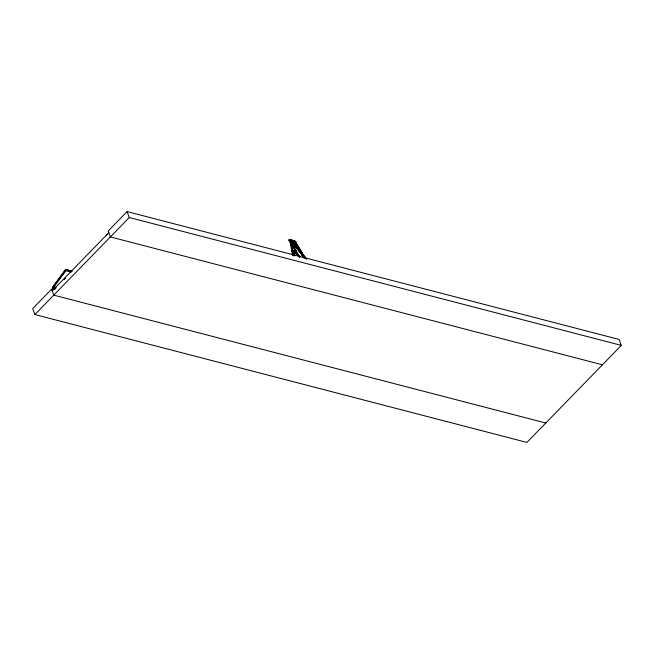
<?xml version="1.0" encoding="UTF-8"?>
<svg xmlns="http://www.w3.org/2000/svg" width="654" height="654" viewBox="0 0 654 654"><rect width="100%" height="100%" fill="white"/><g stroke="black" fill="none" stroke-linecap="round" stroke-linejoin="round"><path stroke-width="0.98" d="M304.412 257.226L304.895 257.071M54.037 287.834L53.939 286.804L65.931 270.642L71.261 272.015M71.531 271.647L66.733 270.118L65.555 270.404L53.473 286.648L54.037 288.512L53.579 288.185M289.681 240.157L299.696 257.079L289.992 240.402M65.204 278.187L63.969 279.626L65.261 278.457M53.644 287.482L53.53 288.087M52.483 288.12L52.353 287.425L65.375 269.734L66.733 270.494M54.732 288.88L52.851 288.251L52.647 287.523L65.67 269.824M54.257 285.708L55.443 284.098M60.184 277.664L63.144 273.642M53.898 286.264L52.712 287.866L53.71 288.185M55.083 284.654L61.002 276.609M62.187 274.999L65.147 270.977M65.702 270.789L66.397 269.448L72.038 271.353M54.617 289.452L52.745 288.823L52.606 288.128L55.598 288.855M52.851 288.251L53.505 287.825M53.554 289.722L51.576 289.207L32.7 308.614L34.891 314.549L526.92 442.415L621.3 345.386L619.109 339.451L127.08 211.585L108.204 230.985L110.395 236.92L602.424 364.793M52.197 290.883L108.826 232.669M34.891 314.549L129.271 217.512L621.3 345.386M292.101 241.735L291.864 240.836L291.226 241.293L304.412 257.136M291.864 240.836L290.842 241.318L304.609 257.692M292.42 241.489L291.766 241.915M299.058 256.417L294.472 250.964L295.077 250.408L295.673 251.193L295.028 251.618M294.529 255.861L293.679 250.964L295.077 250.408M291.537 241.048L305.639 258.412M304.739 258.126L291.3 241.547M294.472 250.964L294.75 250.621L295.306 251.275M289.951 240.468L290.785 239.895L295.363 241.391L304.821 257.169M289.975 240.574L290.785 239.895M290.041 240.713L290.768 240.067M290.074 240.795L291.005 240.263L290.327 241.097M290.229 241.073L291.046 240.459M295.886 244.122L294.39 241.727L295.15 241.203M294.39 241.727L295.256 241.285M294.513 241.833L295.363 241.391M294.627 241.964L295.42 241.457M294.684 242.037L295.543 241.62M294.807 242.217L295.6 241.71M294.872 242.307L295.722 241.898L294.889 242.471L299.507 250.09M295.78 241.996L294.709 242.201M300.954 251.635L302.393 253.597M301.944 253.147L301.968 252.518M301.723 253.302L302.197 252.984M288.921 239.83L289.583 239.421L294.553 240.917L294.48 242.332L289.509 240.836L288.921 239.83L293.891 241.334L294.48 242.332M293.891 241.334L294.553 240.917M298.061 248.561L294.382 241.588L294.979 241.44L304.494 257.512M294.047 241.792L294.979 241.44M304.641 256.662L304.208 256.826L304.641 256.662L306.497 258.984M292.526 255.199L290.09 241.351L290.858 241.187L290.973 241.759M290.989 241.62L290.09 241.351M294.104 255.403L293.679 250.964M545.796 423.015L53.767 295.142L51.576 289.207M291.872 240.525L295.592 241.825M292.829 241.547L294.627 242.111M294.684 241.146L289.583 239.421M290.212 240.108L293.532 241.105M293.156 241.628L294.815 242.127M56.007 287.915L53.873 287.057M66.226 269.677L71.858 271.582M66.291 270.02L70.984 271.614M52.606 288.128L54.486 288.766M291.905 240.966L292.461 241.62M291.496 240.901L306.62 258.984M295.126 250.539L295.673 251.193M300.047 256.989L294.791 250.719L293.376 251.34M294.39 250.678L299.63 256.908M294.913 255.779L294.063 250.883L298.649 256.343M298.126 256L294.063 250.883M300.26 250.972L302.14 253.458M301.208 251.471L301.658 252.076M301.404 252.24L301.715 252.673M300.914 252.583L303.023 255.992M294.913 241.432L304.429 257.496M294.586 241.637L304.102 257.709M296.883 245.814L297.889 247.506M300.889 252.583L302.892 255.967M294.316 241.857L303.832 257.929M299.557 251.103L303.064 257.022M289.477 240.108L299.491 257.03M298.87 256.442L289.084 240.304L295.093 250.449M296.099 252.142L298.101 255.526M302.426 254.226L302.892 255.076M127.08 211.585L129.271 217.512M107.24 234.296L106.291 235.268M56.35 286.615L55.402 287.588M65.719 271.238L65.375 269.734M65.457 270.486L65.547 271.418M53.751 287.637L53.914 288.471M53.473 286.648L53.808 288.414M53.366 286.853L53.636 288.267M290.858 241.187L293.417 255.861M290.515 241.416L292.992 255.403"/></g></svg>
